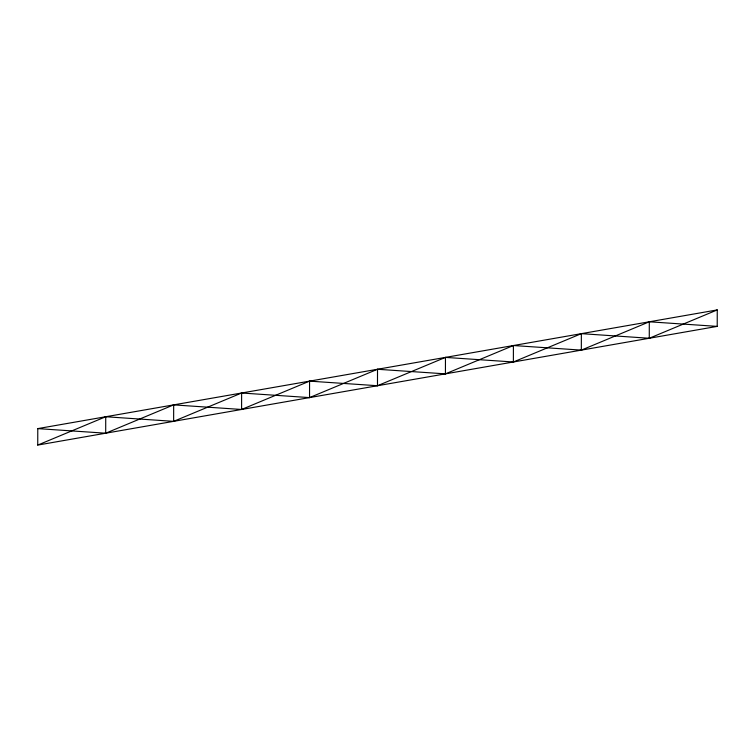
<?xml version="1.0" encoding="UTF-8"?>
<svg xmlns="http://www.w3.org/2000/svg" width="755" height="755" viewBox="0 0 755 755"><rect width="100%" height="100%" fill="white"/><g stroke="black" fill="none" stroke-linecap="round" stroke-linejoin="round"><path stroke-width="1.13" d="M37.75 445.082L37.778 428.613L717.25 309.918L717.222 326.386L37.75 445.082L105.728 416.741L173.641 421.347L241.619 393.006L309.541 397.602L377.519 369.27L445.431 373.867L513.409 345.526L581.331 350.122L649.3 321.79L717.222 326.386M37.778 428.613L105.7 433.21L105.728 416.741M173.641 421.347L173.669 404.878L241.591 409.474L309.569 381.133L377.481 385.73L445.459 357.398L513.381 361.994L581.359 333.653L649.272 338.259L717.25 309.918M241.591 409.474L241.619 393.006M309.541 397.602L309.569 381.133M377.481 385.73L377.519 369.27M445.431 373.867L445.459 357.398M513.381 361.994L513.409 345.526M581.331 350.122L581.359 333.653M649.272 338.259L649.3 321.79M105.7 433.21L173.669 404.878"/></g></svg>
